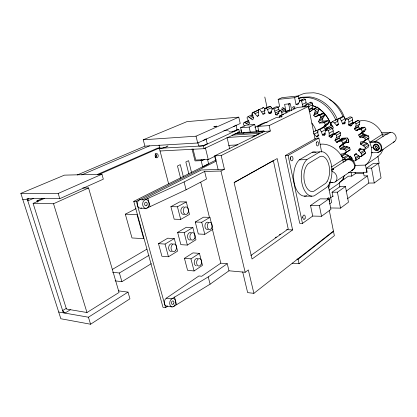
<?xml version="1.0" encoding="UTF-8"?>
<svg xmlns="http://www.w3.org/2000/svg" width="417" height="417" viewBox="0 0 417 417"><rect width="100%" height="100%" fill="white"/><g stroke="black" fill="none" stroke-linecap="round" stroke-linejoin="round"><path stroke-width="0.63" d="M300.052 100.554L301.658 101.055L302.335 104.406L302.335 106.695L306.078 104.891L306.088 102.618L305.416 99.293L303.816 98.793L300.052 100.554L297.764 104.839L295.992 104.406L294.616 97.677L298.41 95.946L299.646 102.024M265.139 109.275L263.685 107.518L258.133 109.984L258.722 115.478L257.253 116.249L253.463 112.199L252.056 113.189L253.609 118.595L252.493 119.877L248 116.578L246.953 117.802L249.616 123.192L248.516 124.454L244.07 122.489L243.241 124.089L244.383 126.007M332.375 136.682L330.66 137.271L329.169 136.562L329.154 133.185L328.403 130.511L326.417 129.937L325.057 132.387L324.817 134.858L324.238 135.176L322.727 135.144L322.367 134.774L321.465 131.861L319.855 129.593L317.983 129.922L317.744 132.914L318.458 135.426L318.088 135.994L316.748 136.677L316.31 136.474L313.61 133.461M329.169 136.562L333.246 134.222L333.235 130.875L332.5 128.217L330.519 127.654L326.417 129.937M350.072 156.041L349.024 156.714L350.494 156.432L350.885 156.719L352.214 159.31L354.09 161.155L355.784 160.482L355.508 157.579L354.419 155.306L355.878 153.701L358.479 155.765L360.809 156.745L361.992 155.312L360.611 152.559L358.787 150.808L358.761 150.078L359.381 148.608L359.767 148.52L362.415 149.479L364.797 149.401L365.245 147.451L362.983 145.356L360.736 144.449L360.387 141.988L363.316 141.478L365.318 140.326L364.932 138.209L362.185 137.177L359.913 137.302L358.693 135.134L364.661 131.105L365.923 129.093L364.786 127.216L362.06 127.435L356.488 130.766L354.58 129.155L354.554 128.717L358.266 126.533L359.543 124.203L359.835 121.696L358.146 120.388L352.944 123.276L351.031 125.903L350.348 125.913L348.904 125.246L348.701 124.782L348.92 121.988L348.221 119.418L346.282 118.892L344.927 121.264L344.671 123.651L342.618 123.948L341.424 120.794L339.876 118.626L338.046 118.965L337.78 121.847L338.448 124.266L336.759 125.491L334.57 122.984L332.458 121.582L331.046 122.718L331.896 125.616L333.36 127.654L332.672 129.134M353.6 123.536L352.443 122.64L352.667 119.867L351.974 117.318L350.051 116.796L346.282 118.892M345.823 159.424L343.822 157.595L341.513 156.625L341.122 154.071L344.119 153.576L346.157 152.403L345.74 150.203L342.91 149.098L340.585 149.203L339.313 146.94L339.474 146.503L345.646 142.666L346.918 140.597L345.735 138.632L342.941 138.835L337.004 142.379L336.316 142.061L335.002 140.232L336.284 137.813L336.555 135.197L340.6 132.851L338.854 131.47L333.287 134.571L331.359 137.271M335.002 140.232L339.042 137.85L340.324 135.452L340.6 132.851M354.554 128.717L355.837 126.372L356.128 123.844L359.835 121.696M272.259 109.28L271.623 107.69L270.565 106.413L269.059 106.507L264.91 108.378L264.519 111.172L264.717 113.705L262.898 114.175L261.72 112.043L259.52 109.384L258.133 109.984M308.695 108.352L308.976 106.497L308.653 104.881L307.204 103.942L305.39 105.652L304.551 107.086M308.934 110.005L312.114 108.43L312.698 104.677L312.38 103.077L310.936 102.144L307.204 103.942M330.191 182.276L329.56 185.836L328.434 188.109M322.529 127.816L325.63 126.116L328.163 123.865L328.877 122.525L328.002 120.758L324.379 122.707L319.516 123.062L318.499 121.545L322.148 119.611L324.567 115.076L323.514 113.523L322.06 113.643L315.148 116.869L313.714 115.353L314.887 112.439L315.268 110.307L318.958 108.456L317.582 107.112L311.598 110.307L310.019 111.6L309.211 110.932M313.714 115.353L317.394 113.471L318.572 110.573L318.958 108.456M349.665 159.247L350.108 157.245L347.783 155.067L345.484 154.113L345.125 152.179M360.429 143.745L364.077 141.441L364.38 142.14L366.616 143.036L368.863 145.111L368.409 147.05L364.797 149.401M28.58 198.383L27.819 200.843L33.756 198.278M241.224 129.869L240.896 130.896L241.599 131.762M318.499 121.545L320.918 116.984L324.567 115.076M286.078 113.163L285.572 109.473L283.987 108.728L279.901 110.641L278.921 111.73L277.31 115.16L275.491 114.691L275.262 113.043L279.359 111.12L278.056 107.039L276.367 106.705L272.249 108.592L270.888 113.638L269.048 113.476L267.49 109.572L266.421 108.284L264.91 108.378M339.313 146.94L343.316 144.501L343.483 144.068M358.693 135.134L362.529 132.476M351.567 159.654L352.224 158.152L350.129 159.518M326.6 129.343L327.376 127.623L331.207 125.507L332.349 125.715M342.039 138.345L341.857 138.715A3.779 3.164 58.4 0 0 341.7 139.601M344.796 142.557L348.033 142.395L348.211 142.025A3.779 3.164 58.4 0 0 347.533 138.402L347.215 138.058M344.452 175.713L342.195 180.165L339.151 183.251L329.029 190.22M322.435 127.722L324.546 125.835L325.26 124.49L328.877 122.525M383.16 149.401L380.924 153.597L377.656 156.839M339.474 146.503L341.653 145.095L342.92 143.015L346.918 140.597M358.86 134.712L360.997 133.331L362.258 131.313L365.923 129.093M262.726 131.918L262.986 131.59A4.175 3.227 63.7 0 1 263.7 131.136M362.879 148.89L364.244 150.193L365.61 152.924L364.432 154.347L360.809 156.745M251.482 115.499L252.181 114.685L248 116.578M310.029 102.999L310.936 102.144M337.348 132.236L332.521 135.27M356.671 121.139L352.193 123.964M315.513 131.074L316.467 130.302L317.764 131.178M335.346 120.252L336.284 119.497L337.859 120.534M292.135 263.179L299.057 263.716L334.351 235.668L329.221 210.064M333.506 231.471L298.092 259.244L296.883 259.16M242.678 271.9L247.646 292.619L253.89 293.339L333.423 231.049M330.686 207.963L340.517 208.125L348.456 202.214L345.443 186.529L340.142 186.561L332.057 192.195L332.902 196.464M347.497 198.716L368.79 183.053L374.242 183.006L381.055 177.929L378.448 163.25L373.366 163.396L366.428 168.239L367.153 172.226L348.435 172.602M312.708 216.063L321.528 216.287L330.962 209.381L328.872 198.909L320.131 198.852L310.524 205.513L312.708 216.063L302.487 223.413L299.734 223.319L285.311 155.546L316.175 138.215L318.875 138.063L321.658 152.085M173.722 306.448L210.09 284.185L228.99 270.789L245.16 272.275L248.334 269.945L253.89 293.339M329.566 203.949L331.661 202.448L328.242 185.237M346.053 191.205L367.476 175.849L368.79 183.053M292.609 229.918L252.05 259.014L234.104 182.625L277.185 158.564L292.609 229.918L286.562 229.668M275.225 237.7L276.257 236.971M279.348 234.776L280.38 234.046M250.836 255.512L288.23 228.985L273.338 160.608L234.307 182.396M310.524 205.513L319.354 205.638L328.872 198.909M330.551 197.877L333.199 196.006M332.057 192.195L337.405 192.195L345.443 186.529M366.428 168.239L371.552 168.114L378.448 163.25M256.705 110.985L257.638 110.328L258.446 111.031M216.407 159.852L133.763 201.354L162.99 307.277L165.58 307.652L167.712 306.172M167.639 306.068A4.264 2.95 -80.1 0 1 164.434 303.373A4.264 2.95 -80.1 0 1 166.347 298.171L171.663 298.88L208.245 276.909L227.255 263.711L228.99 270.789M339.386 182.406L348.476 176.162L351.75 176.11L355.3 173.654L363.707 173.493M227.255 263.711L220.807 263.169L201.729 276.252L198.909 275.965L166.347 298.171M335.205 181.88L352.761 169.954M380.059 151.407L394.414 141.655M372.339 152.424L371.766 152.804L377.145 152.596A5.52 4.733 54.2 0 0 381.169 147.118A5.52 4.733 54.2 0 0 375.284 142.077L369.889 142.348L382.415 134.305M377.458 147.774L376.415 148.468L376.786 150.542M194.077 270.961L202.495 265.337L199.441 253.364L192.956 252.884L184.429 258.316L187.577 270.336L194.077 270.961L190.934 258.848L184.429 258.316M355.649 160.123L356.691 159.435M355.784 160.482L359.418 158.074L359.397 156.292L355.758 158.689M361.992 155.312L365.61 152.924M361.263 153.545L364.885 151.173M355.508 157.579L358.63 155.536M331.578 170.47L333.725 169.073L331.776 169.12M352.276 170.1A5.864 4.853 55 0 0 354.888 163.902A5.864 4.853 55 0 0 348.899 159.221L348.247 159.643L342.659 159.826L343.415 162.249M375.284 142.077L375.858 141.707L370.468 141.978M374.57 141.853L385.584 134.717A5.353 4.67 53.6 0 1 387.883 133.893L390.364 132.283L391.657 132.377A5.322 4.655 53.5 0 1 396.093 137.104A5.322 4.655 53.5 0 1 393.335 142.218M349.785 158.825L351.88 157.464M360.611 152.559L364.244 150.193M354.674 154.686L356.238 153.67M331.823 169.552L345.839 160.472M354.419 155.306L356.504 153.951M358.787 150.808L361.388 149.13M63.348 312.828L27.032 198.367L59.782 198.68L103.333 179.169L101.92 174.217L64.426 175.14L20.85 193.384L60.846 318.75L90.583 324.223L129.942 298.807L128.019 292.124L118.501 290.863M346.657 159.476L350.108 157.245M365.245 147.451L368.863 145.111M358.761 150.078L360.841 148.739M349.065 156.787L350.113 156.109M190.934 258.848L199.441 253.364M344.796 158.309L348.748 155.776M363.926 146.033L367.554 143.709M331.463 167.019L343.316 159.409L348.899 159.221M343.822 157.595L347.783 155.067M362.983 145.356L366.616 143.036M341.513 156.625L345.484 154.113M360.736 144.449L364.38 142.14M58.698 312.015L88.425 317.212L128.019 292.124M341.189 155.89L345.161 153.383M344.119 153.576L350.118 149.906L349.707 147.727L346.892 146.633L344.583 146.742L340.585 149.203M363.316 141.478L368.946 138.037L368.571 135.937L365.834 134.915L363.577 135.045L359.913 137.302M346.157 152.403L350.118 149.906M365.318 140.326L368.946 138.037M345.74 150.203L349.707 147.727M364.932 138.209L368.571 135.937M44.588 198.362L33.105 203.397L66.444 309.054L86.981 312.521L119.064 292.442L88.55 187.947L82.785 187.978M344.009 149.359L347.986 146.893M363.254 137.417L366.897 135.15M168.463 256.773L177.6 251.117L174.29 238.581L167.749 238.201L158.491 243.643L161.9 256.236L168.463 256.773L165.059 244.075L158.491 243.643M187.363 245.081L195.964 239.765L192.847 227.546L186.347 227.265L177.637 232.389L180.848 244.659L187.363 245.081L184.158 232.717L177.637 232.389M204.778 234.318L212.899 229.298L209.949 217.377L203.501 217.179L195.276 222.016L198.315 233.989L204.778 234.318L201.75 222.251L209.949 217.377M342.91 149.098L346.892 146.633M362.185 137.177L365.834 134.915M115.118 280.86L121.905 281.673L151.308 263.659M340.032 148.624L344.03 146.169L344.583 146.742M359.376 136.75L363.045 134.498L363.577 135.045M348.033 142.395L348.982 141.811M70.416 309.758L64.911 313.104L62.628 310.561L66.485 308.236M341.653 145.095L345.646 142.666M360.997 133.331L364.661 131.105M337.004 142.379L338.922 141.227L341.726 141.035L345.735 138.632M342.941 138.835L341.028 139.982L339.068 138.308L339.042 137.85M356.488 130.766L358.375 129.635L361.117 129.416L364.786 127.216M362.06 127.435L360.184 128.566L358.286 126.971L358.266 126.533M339.944 140.988L343.962 138.59M359.376 129.39L363.056 127.195M112.606 272.265L119.392 272.999L148.999 255.313M306.907 159.57L319.834 151.887A18.968 10.269 88.8 0 1 331.317 164.522A18.968 10.269 88.8 0 1 326.881 187.254L314.324 195.776A19.359 10.696 89.1 0 1 301.929 183.219A19.359 10.696 89.1 0 1 306.907 159.57L299.312 159.836A19.203 10.774 89.1 0 0 294.293 183.292A19.203 10.774 89.1 0 0 306.776 195.75M336.316 142.061L340.345 139.669M355.821 130.469L359.517 128.269M165.059 244.075L174.29 238.581M184.158 232.717L192.847 227.546M315.752 108.196L317.582 107.112M335.028 140.691L339.068 138.308M354.58 129.155L358.286 126.971M336.284 137.813L340.324 135.452M355.837 126.372L359.543 124.203M299.312 159.836L312.338 152.205L319.834 151.887M112.209 269.497L146.94 249.147M330.66 137.271L332.187 136.39M350.348 125.913L351.948 124.991M333.287 134.571L338.854 131.47M352.944 123.276L358.146 120.388M328.956 136.083L333.037 133.748M348.701 124.782L352.443 122.64M348.904 125.246L352.641 123.098M180.702 219.405L189.485 214.401L186.305 201.932L179.79 201.854L170.897 206.66L174.176 219.186L180.702 219.405L177.428 206.78L170.897 206.66M329.154 133.185L333.235 130.875M348.92 121.988L352.667 119.867M285.311 155.546L288.095 155.432L318.875 138.063M324.238 135.176L325.26 134.597M344.098 123.958L345.172 123.354M322.367 134.774L324.937 133.331M342.274 123.594L344.974 122.077M322.727 135.144L325.291 133.701M342.618 123.948L345.312 122.431M316.748 136.677L318.812 135.525M336.759 125.491L338.385 124.584M328.403 130.511L332.5 128.217M348.221 119.418L351.974 117.318M316.31 136.474L318.896 135.035M336.337 125.303L338.505 124.089M321.465 131.861L325.588 129.578L323.988 127.326L322.127 127.659L317.983 129.922M341.424 120.794L345.208 118.699L343.671 116.546L341.846 116.885L338.046 118.965M325.422 129.88L326.97 129.025M332.943 126.231L329.67 128.05L327.376 127.623M325.036 129.03L326.584 128.17L327.871 128.17M314.481 134.05L318.108 132.048M334.57 122.984L337.838 121.185M319.855 129.593L323.988 127.326M339.876 118.626L343.671 116.546M331.046 122.718L332.141 122.124M177.428 206.78L186.305 201.932M324.546 125.835L328.163 123.865M313.344 132.001L316.467 130.302M332.458 121.582L336.284 119.497M322.8 122.822L326.428 120.878M319.516 123.062L323.159 121.118L328.002 120.758M147.019 208.073L186.086 189.787L206.488 179.055L204.622 171.439L220.968 171.033L224.414 169.224L221.166 155.546L270.325 131.027L269.142 125.574L308.476 106.403L315.096 139.476M319.469 119.898L323.118 117.975M320.6 117.975L324.249 116.062M224.414 169.224L201.255 170.011L142.317 199.858A4.373 3.247 -88.3 0 1 143.146 199.597M318.395 115.535L319.855 115.415L323.514 113.523M315.148 116.869L322.06 113.643M316.696 116.234L320.365 114.341M125.324 214.187L137.016 214.531L143.677 238.66L131.991 237.956L125.324 214.187L136.062 208.656M144.793 199.884L184.095 181.948L204.622 171.439M314.355 114.055L318.041 112.178M314.887 112.439L318.572 110.573M133.763 201.354L136.369 201.385L216.022 161.228M202.547 167.05L208.088 164.262M310.019 111.6L311.077 111.068M312.958 109.499L316.654 107.659M311.598 110.307L315.299 108.462M231.977 135.15L259.734 133.304L254.85 135.718L227.004 137.495M218.081 169.391L214.823 155.822L264.185 131.444L270.325 131.027M309.033 109.332L312.218 107.758M193.008 148.978L195.745 160.029L208.25 159.539L216.376 155.52M192.028 148.89L195.01 160.905L202.125 160.634L204.408 159.508M308.976 106.497L312.698 104.677M308.653 104.881L312.38 103.077M305.39 105.652L306.459 105.136M264.185 131.444L264.076 130.954L258.821 131.313L257.742 126.419L276.455 117.464L278.441 117.297A2.46 0.438 -12.2 0 0 281.793 116.479A2.46 0.438 -12.2 0 0 281.157 115.994L279.176 116.161L279.426 117.344M279.176 116.161L297.451 107.414L308.476 106.403M282.585 114.831L283.748 114.274M285.853 111.746L289.924 109.911L288.653 103.791M302.335 104.406L306.088 102.618M242.965 133.258L244.649 132.45M241.74 132.721L240.604 127.738L249.163 127.102L254.719 124.48L256.382 131.96M275.491 114.691L278.999 113.033M160.065 150.985L204.116 148.681L239.374 132.007L238.764 129.343L236.825 129.484M282.007 115.113L281.793 112.543L285.869 110.609M295.992 104.406L298.687 103.14M279.901 110.641L281.491 111.396L285.572 109.473M301.658 101.055L305.416 99.293M240.604 127.738L246.192 125.131L254.719 124.48M159.367 148.316L203.433 145.861L238.764 129.343M301.157 100.393L302.768 99.637M269.048 113.476L271.404 112.381M275.262 113.043L274.787 111.177L278.895 109.264M268.767 112.778L271.712 111.412M246.457 123.286L249.064 122.077M272.249 108.592L273.938 108.931L278.056 107.039M244.711 122.603L248.886 120.68M262.898 114.175L265.264 113.085M250.914 118.433L253.515 117.24M197.705 143L240.223 123.515L238.774 117.146L186.952 121.634L143.229 139.784L144.923 146.143L197.705 143L196.032 136.192L238.774 117.146M257.253 116.249L258.811 115.535M244.07 122.489L248.251 120.565M249.47 117.412L253.124 115.749M261.72 112.043L265.275 110.422M267.49 109.572L271.623 107.69M277.42 107.45L279.64 106.444L278.149 99.366L281.996 97.651L298.41 95.946M266.421 108.284L270.565 106.413M255.089 113.622L258.212 112.209M33.105 203.397L53.527 203.746L88.55 187.947M253.463 112.199L257.638 110.328M252.056 113.189L256.236 111.313M285.588 111.751L289.924 109.911M20.85 193.384L58.192 193.457L101.92 174.217M158.663 148.129L159.847 147.613M99.069 174.468L159.294 148.051L168.65 183.96M37.337 202.151L36.951 200.911L42.888 198.31M97.542 174.4L157.537 148.15L159.294 148.051M262.298 108.112L263.685 107.518M81.763 174.911L149.526 145.872M77.218 174.984L144.923 146.143M358.292 158.523L359.418 158.074M329.524 182.698L334.059 182.469A6.104 4.926 55.5 0 0 336.868 176.839A6.104 4.926 55.5 0 0 331.89 171.335M278.149 99.366L294.616 97.677M257.742 126.419L269.142 125.574M223.893 130.422L228.422 130.094M238.081 132.1L239.374 132.007M236.96 132.976L263.872 131.136M143.229 139.784L196.032 136.192M234.771 133.81L262.856 131.908M381.388 132.809L390.364 132.283M382.092 134.227L387.883 133.893M228.678 145.382L237.763 144.881M345.193 142.786L348.174 142.635L348.398 142.176A3.988 3.341 58.4 0 0 347.679 138.35L347.288 137.928L341.914 138.225L341.695 138.684A3.988 3.341 58.4 0 0 341.528 139.617M367.784 138.449A21.053 17.681 56.6 0 1 369.869 142.286L371.469 147.561L373.225 147.482L373.799 147.102A3.352 2.877 54.2 0 1 374.8 144.272M214.823 155.822L221.166 155.546M355.357 165.382L365.511 165.106L377.969 156.531L379.199 163.48M367.476 175.849L364.093 175.906L363.431 172.304M304.254 196.131L311.822 196.167M22.773 199.404L27.376 199.456M36.951 200.911L38.718 200.931M140.847 208.234L146.19 208.349M195.276 222.016L201.75 222.251M166.857 306.167L172.179 306.933M325.411 130.25L326.422 130.417M354.429 122.525L356.128 123.844M334.799 133.805L336.555 135.197M312.114 108.43L313.323 109.416M313.886 108.952L315.268 110.307M317.394 113.471L318.817 114.977M319.855 115.415L320.918 116.984M322.148 119.611L323.159 121.118M361.117 129.416L362.258 131.313M341.726 141.035L342.92 143.015M324.379 122.707L325.26 124.49M325.63 126.116L326.584 128.17M343.316 144.501L344.03 146.169M362.368 132.898L363.045 134.498M273.938 108.931L274.787 111.177M343.316 159.409L343.295 159.341A22.341 18.077 57.1 0 0 320.23 144.235M325.588 129.578L325.943 130.73M53.527 203.746L86.981 312.521M88.425 317.212L90.583 324.223M58.192 193.457L59.782 198.68M345.208 118.699L345.714 120.362M383.082 136.531L382.399 134.243A20.449 17.467 56.4 0 0 359.047 121.112M119.392 272.999L121.905 281.673M136.369 201.385L165.58 307.652M147.842 198.336L150.047 206.493M174.473 296.946L176.511 304.488M281.491 111.396L281.793 112.543M159.013 145.059L159.768 147.972M183.329 176.6L180.29 164.632L177.475 165.987L180.655 178.434M184.095 181.948L186.086 189.787M208.245 276.909L210.09 284.185M191.57 172.622L188.573 160.654L185.836 161.968L188.823 173.837M200.765 182.312L209.532 217.69M212.508 229.689L220.807 263.169M197.939 142.729L198.69 145.788A4.399 0.839 -13.5 0 0 203.845 145.387A4.399 0.839 -13.5 0 0 206.999 143.526M201.854 159.529L202.125 160.634M201.02 160.045L202.725 166.977M203.433 145.861L204.116 148.681M206.05 138.798L207.233 143.693M205.378 147.696L208.25 159.539M207.504 159.299L208.646 163.985M214.625 156.036L215.761 160.764M220.968 171.033L245.16 272.275M227.088 137.631L229.725 148.916M236.027 125.079L237.096 129.75M249.163 127.102L250.294 132.137M264.8 97.015L267.083 107.586M297.993 258.801L299.057 263.716M288.095 155.432L302.487 223.413M281.157 115.994L281.407 117.177M286.13 111.72L284.587 104.323L290.336 103.734L291.749 110.557M319.354 205.638L321.528 216.287M337.405 192.195L340.517 208.125M339.151 183.251L339.881 187.009M343.426 176.99L343.91 179.503M351.078 172.549L351.75 176.11M355.081 172.476L355.3 173.654M366.814 172.237L365.511 165.106C370.77 161.014 372.501 153.925 371.469 147.561M371.552 168.114L374.242 183.006M375.649 144.141L376.019 146.226M141.676 207.963A4.358 3.247 -88.3 0 1 137.297 203.793A4.358 3.247 -88.3 0 1 141.931 199.931M184.423 214.14A3.784 2.638 -88.2 0 1 180.879 211.049A3.784 2.638 -88.2 0 1 183.97 206.889M208.213 229.168A3.644 2.434 -87.2 0 1 204.929 225.805A3.644 2.434 -87.2 0 1 208.401 222.454M196.334 265.832A3.732 2.512 -84.2 0 1 194.348 261.303A3.732 2.512 -84.2 0 1 197.83 258.639M190.345 239.983A3.753 2.575 -86.1 0 1 187.561 235.824A3.753 2.575 -86.1 0 1 191.205 232.801M171.632 251.456A3.878 2.731 -84.7 0 1 168.677 247.218A3.878 2.731 -84.7 0 1 172.544 244.028M290.154 157.954A2.262 1.308 88 0 1 290.216 159.122M302.554 216.892A2.215 1.251 -88.8 0 1 302.539 217.471M312.338 152.205A18.822 10.347 88.8 0 1 315.982 152.356M327.569 198.982A2.111 1.126 -89.8 0 1 329.31 198.221A2.111 1.126 -89.8 0 1 329.248 201.562M205.357 144.423A2.726 0.521 -13.5 0 1 204.982 144.626M166.32 146.497A2.606 0.469 -14 0 1 166.086 146.675M163.912 147.446A2.606 0.469 -14 0 1 163.255 147.592M234.573 130.787A2.58 0.469 -12.9 0 1 234 130.98M233.358 131.152A2.58 0.469 -12.9 0 1 232.702 131.298M252.754 137.057A4.253 3.242 63.6 0 1 255.746 135.801M258.9 133.503A4.217 3.232 63.6 0 1 259.734 133.304M255.913 130.703A25.124 19.198 61.9 0 1 258.451 130.208M288.95 104.438A33.391 27.168 62.2 0 1 289.878 103.52M298.827 98.407A33.391 27.168 62.2 0 1 335.779 120.007M312.036 105.412A26.203 21.314 62.2 0 1 317.035 107.508M319.078 108.764A26.203 21.314 62.2 0 1 331.291 125.866M298.499 98.334A33.287 27.136 62.2 0 1 302.268 97.224L309.669 96.9A33.287 27.136 62.2 0 1 337.723 120.404M298.598 95.847A35.283 28.914 62.2 0 1 305.713 93.158L313.594 92.777A35.283 28.914 62.2 0 1 343.087 116.781M344.958 161.389A5.869 4.853 55.1 0 1 353.22 162.296A5.869 4.853 55.1 0 1 351.63 170.537M332.761 182.667A6.104 4.926 55.5 0 1 330.014 181.927M332.422 169.302A6.062 4.91 55.4 0 1 333.725 169.073M375.034 144.584A2.961 2.544 54.2 0 1 377.682 144.459M379.334 148.28A2.961 2.544 54.2 0 1 377.953 149.661M374.612 141.952A5.51 4.728 54.2 0 1 381.571 146.049A5.51 4.728 54.2 0 1 377.719 152.21M378.777 149.667A3.352 2.877 54.2 0 1 376.561 150.084M375.076 149.317A3.352 2.877 54.2 0 1 374.482 148.676M362.342 132.57A21.053 17.681 56.6 0 1 365.073 135.04M258.623 125.72A28.132 21.783 61.9 0 1 267.281 122.202M282.408 109.567A1.121 0.891 65.9 0 1 282.017 108.196A1.121 0.891 65.9 0 1 283.065 107.732A1.121 0.891 65.9 0 1 283.821 108.946M311.9 123.083A27.809 22.164 62.1 0 1 316.143 130.667M284.253 108.404A1.115 0.891 65.9 0 1 284.107 108.154M295.012 107.133A1.126 0.912 65.7 0 1 294.923 106.851M329.446 99.491A27.605 22.82 62.3 0 1 344.645 118.308M254.87 127.42A28.252 21.736 61.9 0 1 261.323 124.772M312.088 105.543A26.089 21.22 62.2 0 1 317.217 107.732M318.744 108.67A26.089 21.22 62.2 0 1 331.088 125.538M155.166 153.696A2.127 1.553 86.7 0 1 156.411 155.39A2.127 1.553 86.7 0 1 155.791 157.558M167.785 145.814A4.212 0.761 -14 0 1 163.944 147.738A4.212 0.761 -14 0 1 159.893 147.743M205.993 139.028A4.41 0.813 -13.4 0 1 203.199 140.31M236.825 129.614A4.17 0.761 -12.9 0 1 233.546 131.407A4.17 0.761 -12.9 0 1 229.037 131.517M236.017 125.277A4.175 0.735 -12.9 0 1 233.499 126.429M155.379 154.399A1.559 1.136 86.7 0 1 156.036 155.911A1.559 1.136 86.7 0 1 155.291 157.272M216.569 126.174L213.921 126.82L216.569 126.174M327.168 181.379L325.74 183.282L313.766 191.288L311.906 191.559A14.751 8.147 89.1 0 1 304.415 181.708A14.751 8.147 89.1 0 1 306.589 165.669L308.132 163.751L320.371 156.354L322.169 156.219A14.454 7.824 88.8 0 1 329.117 165.987A14.454 7.824 88.8 0 1 327.168 181.379M148.369 206.764A4.389 3.247 -88.4 0 0 146.471 199.66A4.389 3.247 -88.4 0 0 142.838 205.539A4.389 3.247 -88.4 0 0 148.369 206.764M174.389 305.833A4.295 2.945 -80.3 0 0 173.952 298.619A4.295 2.945 -80.3 0 0 169.698 303.566A4.295 2.945 -80.3 0 0 174.389 305.833M146.925 205.122A1.804 1.334 -88.4 0 0 146.138 202.203A1.804 1.334 -88.4 0 0 144.652 204.627A1.804 1.334 -88.4 0 0 146.925 205.122M173.399 303.967A1.762 1.209 -80.3 0 0 173.211 301.001A1.762 1.209 -80.3 0 0 171.465 303.044A1.762 1.209 -80.3 0 0 173.399 303.967M187.911 213.056A3.795 2.632 -88.2 0 0 186.357 206.931A3.795 2.632 -88.2 0 0 183.417 212.055A3.795 2.632 -88.2 0 0 187.911 213.056M211.596 228.141A3.654 2.434 -87.3 0 0 210.158 222.287A3.654 2.434 -87.3 0 0 207.442 227.281A3.654 2.434 -87.3 0 0 211.596 228.141M175.875 250.106A3.889 2.731 -84.7 0 0 174.264 243.945A3.889 2.731 -84.7 0 0 171.199 249.356A3.889 2.731 -84.7 0 0 175.875 250.106M194.463 238.675A3.763 2.575 -86.1 0 0 192.946 232.67A3.763 2.575 -86.1 0 0 190.063 237.867A3.763 2.575 -86.1 0 0 194.463 238.675M201.072 264.493A3.743 2.512 -84.3 0 0 199.581 258.613A3.743 2.512 -84.3 0 0 196.761 263.878A3.743 2.512 -84.3 0 0 201.072 264.493M316.493 142.322A2.158 1.173 87.4 0 0 317.207 145.887A2.158 1.173 87.4 0 0 318.505 143.146A2.158 1.173 87.4 0 0 316.493 142.322M290.685 157.042A2.273 1.303 88 0 0 291.478 160.774A2.273 1.303 88 0 0 292.916 157.845A2.273 1.303 88 0 0 290.685 157.042M305.009 218.607A2.221 1.246 -88.8 0 0 304.264 215.036A2.221 1.246 -88.8 0 0 302.883 218.055A2.221 1.246 -88.8 0 0 305.009 218.607M373.538 146.716A2.966 2.544 54.2 0 0 377.385 150.042A2.966 2.544 54.2 0 0 377.75 145.267A2.966 2.544 54.2 0 0 373.538 146.716M373.184 146.633A3.357 2.883 54.2 0 0 377.541 150.401A3.357 2.883 54.2 0 0 377.953 144.991A3.357 2.883 54.2 0 0 373.184 146.633M375.149 147.102A1.178 1.011 54.2 0 0 376.681 148.421A1.178 1.011 54.2 0 0 376.822 146.518A1.178 1.011 54.2 0 0 375.149 147.102M292.88 107.523A1.131 0.912 65.6 0 0 294.293 108.759A1.131 0.912 65.6 0 0 294.329 106.893A1.131 0.912 65.6 0 0 292.88 107.523M155.463 154.264A2.132 1.553 86.7 0 0 156.391 157.777A2.132 1.553 86.7 0 0 158.111 155.03A2.132 1.553 86.7 0 0 155.463 154.264"/></g></svg>
